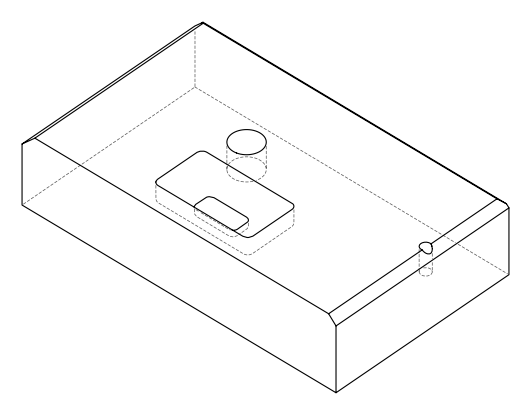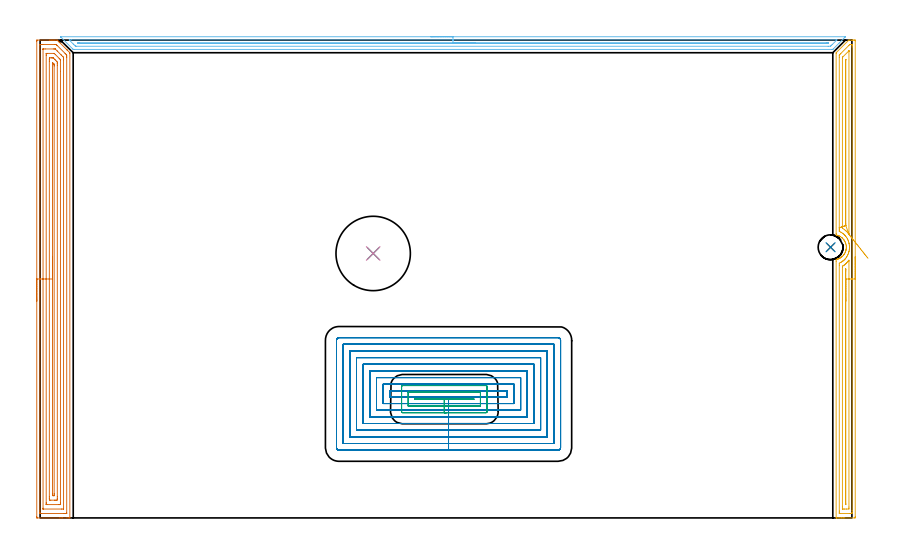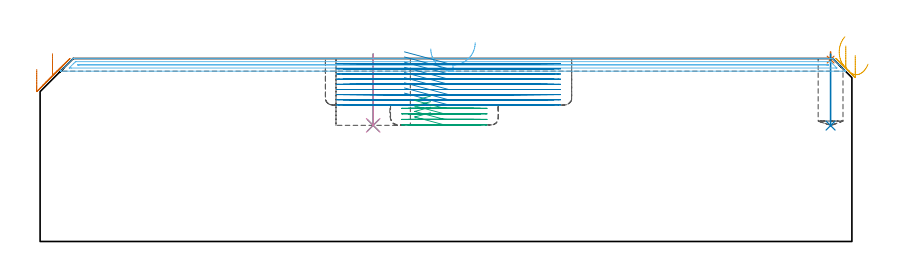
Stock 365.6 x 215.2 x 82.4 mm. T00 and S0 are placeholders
(PLAN: 9 operations, 5 tool changes, 63.4 min)
(1 SPOT_DRILL | STEP1POCKET | NXT0321_9005460120000 | 0.03 min | 1 mm3)
(2 DRILL_BLIND_HOLE_INTO_CENTER | STEP1POCKET | NXT0301_083 | 0.13 min | 2831 mm3)
(3 INDEXABLE_INSERT_DRILL_BLIND_HOLE_FROM_SOLID | STEP1POCKET_1 | NXT0302_014 | 0.13 min | 10824 mm3)
(4 DRILL_TO_ENLARGE_BLIND_HOLE | STEP1POCKET_1 | UGT0301_383 | 0.13 min | 15691 mm3)
(5 AREA_MILL | FG_CHAMFER_SURFACE | UGT0205_001 | 6.95 min | 7886 mm3)
(6 AREA_MILL_1 | FG_CHAMFER_SURFACE_1 | UGT0205_001 | 8.49 min | 5740 mm3)
(7 AREA_MILL_2 | FG_CHAMFER_SURFACE_2 | UGT0205_001 | 10.49 min | 23770 mm3)
(8 MILL_RECTANGULAR_POCKET | POCKET_RECTANGULAR_STRAIGHT | UGT0201_089 | Follow Part, ap 2.5, ae 75% | 34.75 min | 139316 mm3)
(9 MILL_RECTANGULAR_POCKET_1 | POCKET_RECTANGULAR_STRAIGHT_1 | UGT0201_089 | Follow Part, ap 2.5, ae 75% | 2.26 min | 9190 mm3)
(TOOL NXT0321_9005460120000 | NC Spot Drill, 142deg, 12mm, Carbide, Uncoated | D12 PA142 FL30 Z2)
(TOOL NXT0301_083 | Carbide Drill 11.2mm [860.1-1120-056A1-MM 2214] | D11.2 PA140 FL72 Z2)
(TOOL NXT0302_014 | Index. Insert Drill 21.5mm [880-D2150L25-03] | D21.5 PA176 FL65 Z2)
(TOOL UGT0301_383 | Twist Drill Flat Bottom 33.5 mm | D33.5 PA180 FL175 Z2)
(TOOL UGT0205_001 | Chamfer Mill 20 x 3 x 45 deg. | D20 FL50 Z2)
(TOOL UGT0201_089 | End mill 10 mm | D10 R3 FL22 Z4)
(OP 1 SPOT_DRILL)
G17 G21 G94 G90
T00 M6
G54
G17 G0 G90 X356. Y121.9 S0 M3
G43 Z92.4 H0
G94 G81 G98 Z81.918 F250. R85.4
G80
M5
M2
(OP 2 DRILL_BLIND_HOLE_INTO_CENTER)
G17 G21 G94 G90
T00 M6
G54
G17 G0 G90 X356. Y121.9 S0 M3
G43 Z92.4 H1
G94 G81 G98 Z52.2 F250. R84.4
G80
M5
M2
(OP 3 INDEXABLE_INSERT_DRILL_BLIND_HOLE_FROM_SOLID)
G17 G21 G94 G90
T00 M6
G54
G17 G0 G90 X150. Y119.1 S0 M3
G43 Z92.4 H1
G94 G81 G98 Z52.3 F250. R84.4
G80
M5
M2
(OP 4 DRILL_TO_ENLARGE_BLIND_HOLE)
G17 G21 G94 G90
T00 M6
G54
G17 G0 G90 X150. Y119.1 S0 M3
G43 Z92.4 H0
G94 G81 G98 Z52.3 F250. R84.4
G80
M5
M2
(OP 5 AREA_MILL)
G17 G21 G94 G90
T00 M6
G54
G17 G0 G90 X367.1 Y117.6 S1061 M3
G43 Z92.4 H0
Z83.8
G94 G1 Y117.562 Z82.928 F250.
Y117.448 Z82.064
Y117.259 Z81.212
Y116.997 Z80.38
Y116.663 Z79.574
Y116.26 Z78.8
Y115.792 Z78.064
Y115.26 Z77.372
Y114.671 Z76.729
Y114.028 Z76.14
Y113.336 Z75.609
Y112.6 Z75.14
Y111.826 Z74.737
Y111.02 Z74.403
Y110.188 Z74.141
Y109.337 Z73.952
Y108.472 Z73.838
Y107.6 Z73.8
Y0.595
X367.097 Y0.229 Z73.801
X367.092 Y0.01 Z73.805
X366.738 Y0. Z74.159
X362.362 Z78.532
X361.78 Z79.117
X361.487 Z79.409
X360.905 Z79.992
X360.612 Z80.284
X360.027 Z80.873
X359.448 Z81.452
X358.862 Z82.037
X358.742 Z82.157
X358.621 Z82.271
X358.614 Z82.278
X358.502 Y0.01 Z82.388
X358.5 Y0.149 Z82.4
Y115.626
X358.505 Y116.382 Z82.391
X358.617 Y116.414 Z82.28
X358.846 Y116.476 Z82.054
X358.998 Y116.517 Z81.902
X359.068 Y116.536 Z81.831
X359.156 Y116.566 Z81.74
X359.3 Y116.614 Z81.595
X359.393 Y116.644 Z81.504
X359.512 Y116.684 Z81.387
X359.855 Y116.827 Z81.044
X360.175 Y116.983 Z80.722
X360.19 Y116.99 Z80.707
X360.405 Y117.121 Z80.492
X360.612 Y117.265 Z80.284
X360.863 Y117.438 Z80.036
X361.05 Y117.59 Z79.847
X361.3 Y117.792 Z79.599
X361.398 Y117.884 Z79.502
X361.79 Y118.319 Z79.11
X362.071 Y118.681 Z78.828
X362.147 Y118.779 Z78.752
X362.193 Y118.85 Z78.705
X362.424 Y119.257 Z78.475
X362.611 Y119.638 Z78.287
X362.628 Y119.673 Z78.27
X362.796 Y120.118 Z78.102
X362.917 Y120.53 Z77.979
X362.928 Y120.567 Z77.969
X363.01 Y120.976 Z77.887
X363.013 Y120.993 Z77.883
X363.017 Y121.013 Z77.88
X363.04 Y121.168 Z77.86
X363.08 Y121.462 Z77.82
X363.088 Y121.54 Z77.812
X363.092 Y121.867 Z77.802
Y121.92 Z77.803
X363.087 Y122.036 Z77.801
Y122.26 Z77.811
X363.078 Y122.356 Z77.821
X363.016 Y122.804 Z77.883
X362.924 Y123.25 Z77.973
X362.814 Y123.622 Z78.085
X362.791 Y123.7 Z78.109
X362.621 Y124.144 Z78.278
X362.617 Y124.153 Z78.282
X362.419 Y124.552 Z78.478
X362.362 Y124.65 Z78.534
X362.192 Y124.949 Z78.704
X362.134 Y125.039 Z78.762
X362.071 Y125.125 Z78.825
X361.962 Y125.275 Z78.936
X361.832 Y125.434 Z79.067
X361.777 Y125.501 Z79.122
X361.38 Y125.933 Z79.519
X361.3 Y126.009 Z79.6
X361.258 Y126.043 Z79.642
X361.05 Y126.21 Z79.845
X360.908 Y126.326 Z79.991
X360.864 Y126.362 Z80.036
X360.406 Y126.678 Z80.493
X360.157 Y126.827 Z80.743
X360.087 Y126.861 Z80.812
X359.837 Y126.981 Z81.061
X359.737 Y127.022 Z81.16
X359.512 Y127.117 Z81.387
X359.068 Y127.264 Z81.831
X358.816 Y127.331 Z82.08
X358.615 Y127.384 Z82.278
X358.502 Y127.418 Z82.388
X358.5 Y128.109 Z82.4
Y209.255
X358.504 Y209.495 Z82.39
X358.658 Y209.658 Z82.242
X364.113 Y215.112 Z76.786
X364.193 Y215.19 Z76.705
X364.404 Y215.199 Z76.495
X365.396 Y215.2 Z75.502
X365.863 Z75.033
X366.155 Z74.741
X366.738 Z74.159
X367.03 Z73.867
X367.091 Y215.197 Z73.805
X367.1 Y214.866 Z73.8
Y107.6
X365.686 Z75.214
Y3.27
X365.685 Y2.56 Z75.215
X365.683 Y2.378 Z75.217
X365.679 Y2.032 Z75.221
X365.35 Y2.009 Z75.55
X364.988 Y2.004 Z75.912
X364.484 Y2. Z76.416
X360.108 Z80.792
X359.967 Y2.003 Z80.933
X359.942 Y2.006 Z80.958
X359.921 Y2.01 Z80.979
X359.92 Y2.041 Z80.98
X359.916 Y2.196 Z80.984
X359.915 Y2.378 Z80.985
X359.914 Y3.09 Z80.986
X359.915 Y113.842 Z80.985
X359.919 Y114.549 Z80.981
X359.921 Y114.734 Z80.979
X360.381 Y114.97 Z80.519
X360.612 Y115.091 Z80.288
X360.948 Y115.284 Z79.952
X361.462 Y115.625 Z79.438
X361.477 Y115.636 Z79.423
X361.487 Y115.644 Z79.413
X361.961 Y116.034 Z78.939
X362.102 Y116.156 Z78.798
X362.362 Y116.417 Z78.538
X362.411 Y116.468 Z78.489
X362.455 Y116.517 Z78.445
X362.815 Y116.947 Z78.085
X363.176 Y117.409 Z77.724
X363.192 Y117.432 Z77.708
X363.201 Y117.446 Z77.699
X363.238 Y117.506 Z77.662
X363.522 Y118.011 Z77.378
X363.668 Y118.301 Z77.232
X363.815 Y118.603 Z77.085
X364.05 Y119.192 Z76.85
X364.06 Y119.219 Z76.84
X364.066 Y119.239 Z76.834
X364.113 Y119.387 Z76.787
X364.263 Y119.931 Z76.637
X364.295 Y120.084 Z76.605
X364.406 Y120.677 Z76.494
X364.447 Y120.976 Z76.453
X364.495 Y121.478 Z76.405
X364.502 Y121.867 Z76.398
X364.493 Y122.371 Z76.407
X364.456 Y122.759 Z76.444
X364.36 Y123.398 Z76.54
X364.31 Y123.651 Z76.59
X364.274 Y123.819 Z76.626
X364.113 Y124.412 Z76.787
X364.079 Y124.525 Z76.821
X364.073 Y124.542 Z76.827
X364.051 Y124.605 Z76.849
X363.851 Y125.113 Z77.049
X363.701 Y125.434 Z77.199
X363.545 Y125.748 Z77.355
X363.238 Y126.296 Z77.662
X363.22 Y126.326 Z77.68
X363.185 Y126.379 Z77.715
X362.822 Y126.855 Z78.078
X362.653 Y127.06 Z78.247
X362.516 Y127.218 Z78.384
X362.362 Y127.382 Z78.538
X362.184 Y127.567 Z78.716
X362. Y127.735 Z78.9
X361.548 Y128.109 Z79.352
X361.487 Y128.152 Z79.413
X360.987 Y128.491 Z79.913
X360.612 Y128.71 Z80.288
X360.002 Y129.001 Z80.898
X359.921 Y129.052 Z80.979
X359.919 Y129.091 Z80.981
X359.916 Y129.179 Z80.984
X359.915 Y129.357 Z80.985
X359.914 Y129.712 Z80.986
Y207.471
X359.916 Y208.181 Z80.984
X359.919 Y208.363 Z80.981
X359.921 Y208.447 Z80.979
X359.979 Y208.518 Z80.921
X360.085 Y208.629 Z80.815
X360.217 Y208.765 Z80.683
X360.612 Y209.163 Z80.288
X364.272 Y212.822 Z76.628
X364.639 Y213.177 Z76.261
X364.988 Y213.19 Z75.912
X365.493 Y213.199 Z75.407
X365.633 Y213.197 Z75.267
X365.658 Y213.194 Z75.242
X365.679 Y213.19 Z75.221
X365.68 Y213.159 Z75.22
X365.684 Y213.003 Z75.216
X365.685 Y212.822 Z75.215
X365.686 Y212.11 Z75.214
Y107.6
X364.272 Z76.628
X364.271 Y4.892 Z76.629
X364.266 Y4.162 Z76.634
X364.264 Y4.007 Z76.636
X363.238 Y4. Z77.662
X362.362 Z78.538
X361.645 Y4.001 Z79.255
X361.487 Y4.005 Z79.413
X361.336 Y4.01 Z79.564
X361.332 Y4.162 Z79.568
X361.33 Y4.322 Z79.57
X361.329 Y5.054 Z79.571
X361.328 Y5.216 Z79.572
X361.329 Y112.95 Z79.571
X361.33 Y113.111 Z79.57
X361.333 Y113.274 Z79.567
X361.335 Y113.316 Z79.565
X361.348 Y113.334 Z79.552
X361.387 Y113.362 Z79.513
X361.487 Y113.43 Z79.413
X361.732 Y113.593 Z79.168
X362.096 Y113.842 Z78.804
X362.248 Y113.958 Z78.652
X362.362 Y114.049 Z78.538
X362.733 Y114.357 Z78.167
X362.873 Y114.48 Z78.027
X363.133 Y114.734 Z77.767
X363.185 Y114.787 Z77.715
X363.238 Y114.846 Z77.662
X363.593 Y115.263 Z77.307
X363.891 Y115.625 Z77.009
X364.113 Y115.901 Z76.787
X364.265 Y116.089 Z76.635
X364.269 Y115.787 Z76.631
X364.271 Y115.625 Z76.629
X364.272 Y107.6 Z76.628
X362.857 Z78.043
Y6.333
X362.855 Y6.275 Z78.045
X362.85 Y6.158 Z78.05
X362.841 Y6.01 Z78.059
X362.8 Y6.009 Z78.1
X362.759 Y6.01 Z78.141
X362.75 Y6.158 Z78.15
X362.745 Y6.274 Z78.155
X362.743 Y6.333 Z78.157
Y6.449
Y111.554
X362.744 Y111.67 Z78.156
X362.75 Y112.059 Z78.15
X362.786 Y112.085 Z78.114
X362.802 Y112.092 Z78.098
X362.851 Y112.105 Z78.049
X362.853 Y112.059 Z78.047
X362.855 Y111.942 Z78.045
X362.857 Y111.555 Z78.043
Y111.167
Y107.6
Y106.728 Z78.081
Y105.864 Z78.195
Y105.012 Z78.383
Y104.18 Z78.646
Y103.374 Z78.98
Y102.6 Z79.382
Y101.864 Z79.851
Y101.172 Z80.382
Y100.529 Z80.972
Y99.94 Z81.615
Y99.409 Z82.307
Y98.94 Z83.043
Y98.537 Z83.817
Y98.203 Z84.623
Y97.941 Z85.455
Y97.752 Z86.306
Y97.638 Z87.171
Y97.6 Z88.043
G0 X372.847 Y116.925 Z79.835
G1 X372.54 Y117.311 Z79.115
X372.195 Y117.744 Z78.441
X371.814 Y118.222 Z77.818
X371.402 Y118.74 Z77.251
X370.96 Y119.295 Z76.743
X370.492 Y119.883 Z76.299
X370.001 Y120.498 Z75.923
X369.492 Y121.137 Z75.616
X368.969 Y121.795 Z75.382
X368.435 Y122.465 Z75.222
X367.894 Y123.144 Z75.137
X367.35 Y123.827 Z75.128
X366.808 Y124.507 Z75.196
X366.272 Y125.18 Z75.339
X365.746 Y125.841 Z75.556
X365.233 Y126.485 Z75.846
X364.738 Y127.106 Z76.207
X364.265 Y127.7 Z76.635
X364.195 Y127.788 Z76.705
X364.113 Y127.893 Z76.787
X363.946 Y128.109 Z76.954
X363.631 Y128.508 Z77.269
X363.238 Y128.957 Z77.662
X363.197 Y129.001 Z77.703
X362.992 Y129.208 Z77.908
X362.771 Y129.412 Z78.129
X362.362 Y129.749 Z78.538
X362.181 Y129.893 Z78.719
X361.487 Y130.366 Z79.413
X361.376 Y130.443 Z79.524
X361.346 Y130.466 Z79.554
X361.335 Y130.48 Z79.565
X361.333 Y130.515 Z79.567
X361.33 Y130.623 Z79.57
X361.329 Y130.784 Z79.571
X361.328 Y130.946 Z79.572
X361.329 Y207.106 Z79.571
X361.331 Y207.289 Z79.569
X361.333 Y207.379 Z79.567
X361.335 Y207.421 Z79.565
X361.375 Y207.471 Z79.525
X361.43 Y207.53 Z79.47
X361.487 Y207.588 Z79.413
X364.145 Y210.246 Z76.755
X364.21 Y210.307 Z76.69
X364.252 Y210.344 Z76.648
X364.267 Y210.354 Z76.633
X364.268 Y210.353 Z76.632
X364.27 Y210.308 Z76.63
X364.271 Y210.146 Z76.629
X364.272 Y209.984 Z76.628
X364.271 Y128.109 Z76.629
X364.27 Y127.949 Z76.63
X364.265 Y127.7 Z76.635
X362.849 Y131.676 Z78.051
X362.838 Z78.062
X362.75 Y131.776 Z78.15
X362.748 Y131.866 Z78.152
X362.744 Y132.179 Z78.156
X362.743 Y132.568 Z78.157
Y132.955
Y206.191
X362.745 Y206.251 Z78.155
X362.75 Y206.364 Z78.15
X362.771 Y206.41 Z78.129
X362.803 Y206.446 Z78.097
X362.846 Y206.49 Z78.054
X362.85 Y206.493 Z78.05
X362.853 Y206.445 Z78.047
X362.856 Y206.368 Z78.044
X362.857 Y206.251 Z78.043
Y206.192
Y132.451
X362.855 Y132.066 Z78.045
X362.85 Y131.676 Z78.05
X362.849 Z78.051
X362.276 Y131.47 Z78.677
X361.756 Y131.284 Z79.352
X361.294 Y131.118 Z80.073
X360.893 Y130.974 Z80.835
X360.556 Y130.853 Z81.63
X360.286 Y130.756 Z82.454
X360.084 Y130.683 Z83.3
X359.952 Y130.636 Z84.161
X359.892 Y130.614 Z85.031
X359.903 Y130.618 Z85.903
X359.985 Y130.648 Z86.771
X360.138 Y130.703 Z87.628
X360.362 Y130.783 Z88.468
X360.653 Y130.887 Z89.283
X361.01 Y131.015 Z90.069
X361.43 Y131.166 Z90.819
X361.909 Y131.338 Z91.526
X362.446 Y131.531 Z92.187
G0 Z92.4
M5
M2
(OP 6 AREA_MILL_1)
G17 G21 G94 G90
T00 M6
G54
G17 G0 G90 X175.95 Y216.7 S1061 M3
G43 Z92.4 H0
Z86.7
G94 G1 X175.988 Z85.828 F250.
X176.102 Z84.964
X176.291 Z84.112
X176.553 Z83.28
X176.887 Z82.474
X177.29 Z81.7
X177.759 Z80.964
X178.29 Z80.272
X178.879 Z79.629
X179.522 Z79.04
X180.214 Z78.508
X180.95 Z78.04
X181.724 Z77.637
X182.53 Z77.303
X183.362 Z77.041
X184.214 Z76.852
X185.079 Z76.738
X185.95 Z76.7
X362.598
X362.669 Y216.695 Z76.704
X362.681 Y216.692 Z76.705
X362.669 Y216.667 Z76.73
X359.85 Y213.85 Z79.55
X357.133 Y211.134 Z82.266
X356.995 Y211.004 Z82.39
X356.709 Y211. Z82.4
X15.191
X14.905 Y211.004 Z82.39
X14.766 Y211.134 Z82.265
X9.529 Y216.37 Z77.029
X9.369 Y216.53 Z76.867
X9.231 Y216.672 Z76.726
X9.217 Y216.694 Z76.703
X9.231 Y216.699 Z76.699
X185.95 Y216.7 Z76.7
Y215.286 Z78.114
X358.497 Y215.285 Z78.115
X358.592 Y215.284 Z78.116
X358.784 Y215.28 Z78.12
X358.818 Y215.278 Z78.122
X358.808 Y215.265 Z78.135
X358.779 Y215.231 Z78.169
X358.74 Y215.19 Z78.21
X358.618 Y215.068 Z78.332
X356.708 Y213.158 Z80.242
X356.383 Y212.835 Z80.565
X356.053 Y212.51 Z80.89
X355.973 Y212.434 Z80.966
X355.904 Y212.42 Z80.98
X354.92 Y212.414 Z80.986
X16.181 Y212.415 Z80.985
X16.086 Y212.417 Z80.983
X15.991 Y212.421 Z80.979
X15.937 Y212.425 Z80.975
X15.906 Y212.452 Z80.948
X15.843 Y212.51 Z80.89
X15.192 Y213.158 Z80.242
X14.946 Y213.403 Z79.997
X13.404 Y214.948 Z78.453
X13.167 Y215.19 Z78.21
X13.095 Y215.266 Z78.134
X13.213 Y215.279 Z78.121
X13.31 Y215.283 Z78.117
X13.404 Y215.285 Z78.115
X14.202 Y215.286 Z78.114
X185.95
Y213.872 Z79.528
X354.495 Y213.871 Z79.529
X354.92 Y213.868 Z79.532
X354.939 Y213.865 Z79.535
X354.951 Y213.862 Z79.538
X354.945 Y213.852 Z79.548
X354.936 Y213.844 Z79.556
X354.92 Y213.836 Z79.565
X354.492 Y213.831 Z79.569
X354.07 Y213.829 Z79.571
X354.026 Y213.828 Z79.572
X17.874 Y213.829 Z79.571
X17.447 Y213.83 Z79.57
X17.023 Y213.834 Z79.566
X16.98 Y213.836 Z79.564
X16.955 Y213.865 Z79.535
X16.98 Y213.866 Z79.534
X17.405 Y213.871 Z79.529
X17.448
X185.95 Y213.872 Z79.528
X186.822 Z79.567
X187.687 Z79.68
X188.538 Z79.869
X189.37 Z80.132
X190.176 Z80.465
X190.95 Z80.868
X191.686 Z81.337
X192.378 Z81.868
X193.021 Z82.457
X193.611 Z83.101
X194.142 Z83.793
X194.61 Z84.528
X195.013 Z85.302
X195.347 Z86.108
X195.609 Z86.94
X195.798 Z87.792
X195.912 Z88.657
X195.95 Z89.528
G0 Z92.4
M5
M2
(OP 7 AREA_MILL_2)
G17 G21 G94 G90
T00 M6
G54
G17 G0 G90 X-1.5 Y97.6 S1061 M3
G43 Z92.4 H0
Z77.5
G94 G1 Y97.638 Z76.628 F250.
Y97.752 Z75.764
Y97.941 Z74.912
Y98.203 Z74.08
Y98.537 Z73.274
Y98.94 Z72.5
Y99.408 Z71.764
Y99.94 Z71.072
Y100.529 Z70.429
Y101.172 Z69.84
Y101.864 Z69.308
Y102.6 Z68.84
Y103.374 Z68.437
Y104.18 Z68.103
Y105.012 Z67.841
Y105.864 Z67.652
Y106.728 Z67.538
Y107.6 Z67.5
Y214.605
X-1.494 Y215.079 Z67.503
X-1.491 Y215.19 Z67.506
X-1.375 Y215.2 Z67.622
X4.192 Z73.186
X4.777 Z73.774
X5.071 Z74.067
X5.656 Z74.652
X5.95 Z74.945
X6.538 Z75.537
X7.12 Z76.12
X7.701 Y215.191 Z76.7
X7.708 Y215.188 Z76.707
X7.851 Y215.051 Z76.848
X8.001 Y214.901 Z76.996
X8.292 Y214.608 Z77.292
X8.587 Y214.314 Z77.586
X11.945 Y210.956 Z80.944
X12.103 Y210.798 Z81.1
X12.16 Y210.741 Z81.158
X13.2 Y209.701 Z82.199
X13.396 Y209.507 Z82.389
X13.4 Y209.255 Z82.4
Y0.149
X13.394 Y0.01 Z82.393
X13.12 Y0. Z82.119
X12.691 Z81.691
X12.103 Z81.098
X10.051 Z79.048
X9.466 Z78.461
X8.88 Z77.875
X-1.293 Z67.704
X-1.377 Y0.002 Z67.62
X-1.492 Y0.01 Z67.505
X-1.499 Y0.126 Z67.499
X-1.5 Y0.595 Z67.5
Y107.6
X-0.086 Z68.914
X-0.085 Y213.015 Z68.915
X-0.084 Y213.111 Z68.916
X-0.082 Y213.159 Z68.918
X-0.079 Y213.178 Z68.921
X-0.068 Y213.19 Z68.932
X0.305 Y213.197 Z69.305
X0.676 Y213.199 Z69.676
X1.182 Y213.2 Z70.182
X6.456 Z75.456
X6.829 Y213.197 Z75.829
X7.202 Y213.191 Z76.202
X7.249 Y213.189 Z76.249
X7.274 Y213.169 Z76.274
X7.325 Y213.122 Z76.325
X7.427 Y213.023 Z76.427
X7.629 Y212.822 Z76.629
X11.224 Y209.226 Z80.224
X11.652 Y208.795 Z80.652
X11.867 Y208.576 Z80.867
X11.972 Y208.467 Z80.972
X11.979 Y208.363 Z80.979
X11.985 Y207.591 Z80.985
Y207.471
Y2.185
X11.984 Y2.089 Z80.984
X11.982 Y2.041 Z80.982
X11.979 Y2.022 Z80.979
X11.968 Y2.01 Z80.968
X11.595 Y2.003 Z80.595
X11.224 Y2.001 Z80.224
X10.718 Y2. Z79.718
X0.676 Y2.001 Z69.676
X0.166 Y2.004 Z69.166
X-0.007 Y2.01 Z68.993
X-0.079 Y2.035 Z68.921
X-0.084 Y2.257 Z68.916
X-0.085 Y2.378 Z68.915
X-0.086 Y3.151 Z68.914
Y107.6
X1.328 Z70.328
X1.329 Y211.038 Z70.329
X1.33 Y211.153 Z70.33
X1.332 Y211.18 Z70.332
X1.335 Y211.188 Z70.335
X1.343 Y211.191 Z70.343
X1.397 Y211.198 Z70.397
X1.555 Y211.199 Z70.555
X2.274 Y211.2 Z71.274
X5.95 Z74.95
X6.671 Y211.198 Z75.671
X6.749 Y211.194 Z75.749
X6.787 Y211.19 Z75.787
X6.829 Y211.161 Z75.829
X6.959 Y211.038 Z75.959
X7.708 Y210.293 Z76.708
X7.855 Y210.146 Z76.855
X9.466 Y208.535 Z78.466
X9.638 Y208.363 Z78.638
X10.345 Y207.651 Z79.345
X10.52 Y207.471 Z79.52
X10.565 Y207.409 Z79.565
X10.567 Y207.356 Z79.567
X10.569 Y207.244 Z79.569
X10.571 Y206.58 Z79.571
Y206.35
Y4.162
X10.57 Y4.047 Z79.57
X10.568 Y4.02 Z79.568
X10.565 Y4.012 Z79.565
X10.557 Y4.009 Z79.557
X10.503 Y4.002 Z79.503
X10.345 Y4.001 Z79.345
X9.626 Y4. Z78.626
X1.555 Y4.001 Z70.555
X1.395 Y4.005 Z70.395
X1.351 Y4.009 Z70.351
X1.335 Y4.013 Z70.335
X1.333 Y4.025 Z70.333
X1.33 Y4.085 Z70.33
X1.329 Y4.162 Z70.329
X1.328 Y4.391 Z70.328
Y107.6
X2.743 Z71.743
Y208.363
X2.746 Y208.938 Z71.746
X2.75 Y209.133 Z71.75
X2.752 Y209.19 Z71.752
X2.797 Y209.193 Z71.797
X2.9 Y209.196 Z71.9
X3.313 Y209.2 Z72.313
X3.367 Z72.367
X6.004 Z75.004
X6.21 Y209.197 Z75.21
X6.313 Y209.193 Z75.313
X6.337 Y209.19 Z75.337
X6.378 Y209.162 Z75.378
X6.477 Y209.067 Z75.477
X6.829 Y208.721 Z75.829
X8.587 Y206.964 Z77.587
X8.97 Y206.58 Z77.97
X9.1 Y206.443 Z78.1
X9.144 Y206.395 Z78.144
X9.15 Y206.361 Z78.15
X9.153 Y206.29 Z78.153
X9.156 Y206.002 Z78.156
X9.157 Y201.125 Z78.157
Y6.837
X9.154 Y6.262 Z78.154
X9.15 Y6.067 Z78.15
X9.148 Y6.01 Z78.148
X9.102 Y6.007 Z78.102
X9. Y6.004 Z78.
X8.587 Y6. Z77.587
X8.533 Z77.533
X3.259 Z72.259
X2.895 Y6.002 Z71.895
X2.805 Y6.005 Z71.805
X2.761 Y6.01 Z71.761
X2.749 Y6.014 Z71.749
X2.748 Y6.028 Z71.748
X2.745 Y6.118 Z71.745
X2.743 Y6.523 Z71.743
Y6.837
Y107.6
X4.157 Z73.157
Y205.688
X4.158 Y206.58 Z73.158
X4.159 Y206.613 Z73.159
X4.192 Y207.19 Z73.192
X4.463 Y207.196 Z73.463
X5.071 Y207.199 Z74.071
X5.339 Y207.2 Z74.339
X5.644 Y207.198 Z74.644
X5.797 Y207.194 Z74.797
X5.873 Y207.19 Z74.873
X5.91 Y207.18 Z74.91
X5.95 Y207.144 Z74.95
X6.522 Y206.58 Z75.522
X6.829 Y206.272 Z75.829
X7.41 Y205.688 Z76.41
X7.708 Y205.382 Z76.708
X7.741 Y204.796 Z76.741
X7.742 Y204.762 Z76.742
X7.743 Y203.904 Z76.743
Y9.512
X7.742 Y8.62 Z76.742
X7.741 Y8.587 Z76.741
X7.708 Y8.01 Z76.708
X7.437 Y8.004 Z76.437
X6.829 Y8.001 Z75.829
X6.561 Y8. Z75.561
X4.802 Y8.002 Z73.802
X4.192 Y8.01 Z73.192
X4.159 Y8.62 Z73.159
X4.158 Y8.655 Z73.158
X4.157 Y9.512 Z73.157
Y107.6
X5.571 Z74.571
X5.572 Y205.022 Z74.572
X5.574 Y205.049 Z74.574
X5.576 Y205.059 Z74.576
X5.591 Y205.05 Z74.591
X5.856 Y204.796 Z74.856
X6.246 Y204.405 Z75.246
X6.294 Y204.353 Z75.294
X6.315 Y204.326 Z75.315
X6.322 Y204.287 Z75.322
X6.327 Y203.904 Z75.327
X6.329 Y203.52 Z75.329
Y10.911
X6.327 Y10.404 Z75.327
X6.323 Y10.025 Z75.323
X6.318 Y10.01 Z75.318
X6.298 Y10.005 Z75.298
X6.249 Y10.001 Z75.249
X6.149 Y10.002 Z75.149
X5.95 Y10.009 Z74.95
X5.578 Y10.029 Z74.578
X5.574 Y10.404 Z74.574
X5.572 Y10.788 Z74.572
X5.571 Y107.6 Z74.571
Y108.472 Z74.609
Y109.336 Z74.723
Y110.188 Z74.912
Y111.02 Z75.174
Y111.826 Z75.508
Y112.6 Z75.911
Y113.336 Z76.38
Y114.028 Z76.911
Y114.671 Z77.5
Y115.26 Z78.143
Y115.792 Z78.835
Y116.26 Z79.571
Y116.663 Z80.345
Y116.997 Z81.151
Y117.259 Z81.983
Y117.448 Z82.835
Y117.562 Z83.7
Y117.6 Z84.571
G0 Z92.4
M5
M2
(OP 8 MILL_RECTANGULAR_POCKET)
G17 G21 G94 G90
T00 M6
G54
G17 G0 G90 X164.087 Y54.5 S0 M3
G43 Z92.4 H0
Z85.4
G94 G1 X183.95 Z80.078 F250.
X210.4 F500.
Y57.2
X157.5
Y54.5
X183.95
Y51.5
X213.4
Y60.2
X154.5
Y51.5
X183.95
Y48.5
X216.4
Y63.2
X151.5
Y48.5
X183.95
Y45.5
X219.4
Y66.2
X148.5
Y45.5
X183.95
Y42.5
X222.4
Y69.2
X145.5
Y42.5
X183.95
Y39.5
X225.4
Y72.2
X142.5
Y39.5
X183.95
Y36.5
X228.4
Y75.2
X139.5
Y36.5
X183.95
Y33.5
X231.4
Y78.2
X136.5
Y33.5
X183.95
Y30.5
X233.3
G3 X234.4 Y31.6 R1.1
G1 Y80.1
G3 X233.3 Y81.2 R1.1
G1 X134.6
G3 X133.5 Y80.1 R1.1
G1 Y31.6
G3 X134.6 Y30.5 R1.1
G1 X183.95
X184.95
G0 X164.087 Y54.5 Z83.078
G1 X183.95 Z77.755 F250.
X210.4 F500.
Y57.2
X157.5
Y54.5
X183.95
Y51.5
X213.4
Y60.2
X154.5
Y51.5
X183.95
Y48.5
X216.4
Y63.2
X151.5
Y48.5
X183.95
Y45.5
X219.4
Y66.2
X148.5
Y45.5
X183.95
Y42.5
X222.4
Y69.2
X145.5
Y42.5
X183.95
Y39.5
X225.4
Y72.2
X142.5
Y39.5
X183.95
Y36.5
X228.4
Y75.2
X139.5
Y36.5
X183.95
Y33.5
X231.4
Y78.2
X136.5
Y33.5
X183.95
Y30.5
X233.3
G3 X234.4 Y31.6 R1.1
G1 Y80.1
G3 X233.3 Y81.2 R1.1
G1 X134.6
G3 X133.5 Y80.1 R1.1
G1 Y31.6
G3 X134.6 Y30.5 R1.1
G1 X183.95
X184.95
G0 X164.087 Y54.5 Z80.755
G1 X183.95 Z75.433 F250.
X210.4 F500.
Y57.2
X157.5
Y54.5
X183.95
Y51.5
X213.4
Y60.2
X154.5
Y51.5
X183.95
Y48.5
X216.4
Y63.2
X151.5
Y48.5
X183.95
Y45.5
X219.4
Y66.2
X148.5
Y45.5
X183.95
Y42.5
X222.4
Y69.2
X145.5
Y42.5
X183.95
Y39.5
X225.4
Y72.2
X142.5
Y39.5
X183.95
Y36.5
X228.4
Y75.2
X139.5
Y36.5
X183.95
Y33.5
X231.4
Y78.2
X136.5
Y33.5
X183.95
Y30.5
X233.3
G3 X234.4 Y31.6 R1.1
G1 Y80.1
G3 X233.3 Y81.2 R1.1
G1 X134.6
G3 X133.5 Y80.1 R1.1
G1 Y31.6
G3 X134.6 Y30.5 R1.1
G1 X183.95
X184.95
G0 X164.087 Y54.5 Z78.433
G1 X183.95 Z73.111 F250.
X210.4 F500.
Y57.2
X157.5
Y54.5
X183.95
Y51.5
X213.4
Y60.2
X154.5
Y51.5
X183.95
Y48.5
X216.4
Y63.2
X151.5
Y48.5
X183.95
Y45.5
X219.4
Y66.2
X148.5
Y45.5
X183.95
Y42.5
X222.4
Y69.2
X145.5
Y42.5
X183.95
Y39.5
X225.4
Y72.2
X142.5
Y39.5
X183.95
Y36.5
X228.4
Y75.2
X139.5
Y36.5
X183.95
Y33.5
X231.4
Y78.2
X136.5
Y33.5
X183.95
Y30.5
X233.3
G3 X234.4 Y31.6 R1.1
G1 Y80.1
G3 X233.3 Y81.2 R1.1
G1 X134.6
G3 X133.5 Y80.1 R1.1
G1 Y31.6
G3 X134.6 Y30.5 R1.1
G1 X183.95
X184.95
G0 X164.087 Y54.5 Z76.111
G1 X183.95 Z70.789 F250.
X210.4 F500.
Y57.2
X157.5
Y54.5
X183.95
Y51.5
X213.4
Y60.2
X154.5
Y51.5
X183.95
Y48.5
X216.4
Y63.2
X151.5
Y48.5
X183.95
Y45.5
X219.4
Y66.2
X148.5
Y45.5
X183.95
Y42.5
X222.4
Y69.2
X145.5
Y42.5
X183.95
Y39.5
X225.4
Y72.2
X142.5
Y39.5
X183.95
Y36.5
X228.4
Y75.2
X139.5
Y36.5
X183.95
Y33.5
X231.4
Y78.2
X136.5
Y33.5
X183.95
Y30.5
X233.3
G3 X234.4 Y31.6 R1.1
G1 Y80.1
G3 X233.3 Y81.2 R1.1
G1 X134.6
G3 X133.5 Y80.1 R1.1
G1 Y31.6
G3 X134.6 Y30.5 R1.1
G1 X183.95
X184.95
G0 X164.087 Y54.5 Z73.789
G1 X183.95 Z68.467 F250.
X210.4 F500.
Y57.2
X157.5
Y54.5
X183.95
Y51.5
X213.4
Y60.2
X154.5
Y51.5
X183.95
Y48.5
X216.4
Y63.2
X151.5
Y48.5
X183.95
Y45.5
X219.4
Y66.2
X148.5
Y45.5
X183.95
Y42.5
X222.4
Y69.2
X145.5
Y42.5
X183.95
Y39.5
X225.4
Y72.2
X142.5
Y39.5
X183.95
Y36.5
X228.4
Y75.2
X139.5
Y36.5
X183.95
Y33.5
X231.4
Y78.2
X136.5
Y33.5
X183.95
Y30.5
X233.3
G3 X234.4 Y31.6 R1.1
G1 Y80.1
G3 X233.3 Y81.2 R1.1
G1 X134.6
G3 X133.5 Y80.1 R1.1
G1 Y31.6
G3 X134.6 Y30.5 R1.1
G1 X183.95
X184.95
G0 X164.087 Y54.5 Z71.467
G1 X183.95 Z66.144 F250.
X210.4 F500.
Y57.2
X157.5
Y54.5
X183.95
Y51.5
X213.4
Y60.2
X154.5
Y51.5
X183.95
Y48.5
X216.4
Y63.2
X151.5
Y48.5
X183.95
Y45.5
X219.4
Y66.2
X148.5
Y45.5
X183.95
Y42.5
X222.4
Y69.2
X145.5
Y42.5
X183.95
Y39.5
X225.4
Y72.2
X142.5
Y39.5
X183.95
Y36.5
X228.4
Y75.2
X139.5
Y36.5
X183.95
Y33.5
X231.4
Y78.2
X136.5
Y33.5
X183.95
Y30.5
X233.3
G3 X234.4 Y31.6 R1.1
G1 Y80.1
G3 X233.3 Y81.2 R1.1
G1 X134.6
G3 X133.5 Y80.1 R1.1
G1 Y31.6
G3 X134.6 Y30.5 R1.1
G1 X183.95
X184.95
G0 X164.087 Y54.5 Z69.144
G1 X183.95 Z63.822 F250.
X210.4 F500.
Y57.2
X157.5
Y54.5
X183.95
Y51.5
X213.4
Y60.2
X154.5
Y51.5
X183.95
Y48.5
X216.4
Y63.2
X151.5
Y48.5
X183.95
Y45.5
X219.4
Y66.2
X148.5
Y45.5
X183.95
Y42.5
X222.4
Y69.2
X145.5
Y42.5
X183.95
Y39.5
X225.4
Y72.2
X142.5
Y39.5
X183.95
Y36.5
X228.4
Y75.2
X139.5
Y36.5
X183.95
Y33.5
X231.4
Y78.2
X136.5
Y33.5
X183.95
Y30.5
X233.3
G3 X234.4 Y31.6 R1.1
G1 Y80.1
G3 X233.3 Y81.2 R1.1
G1 X134.6
G3 X133.5 Y80.1 R1.1
G1 Y31.6
G3 X134.6 Y30.5 R1.1
G1 X183.95
X184.95
G0 X164.087 Y54.5 Z66.822
G1 X183.95 Z61.5 F250.
X210.4 F500.
Y57.2
X157.5
Y54.5
X183.95
Y51.5
X213.4
Y60.2
X154.5
Y51.5
X183.95
Y48.5
X216.4
Y63.2
X151.5
Y48.5
X183.95
Y45.5
X219.4
Y66.2
X148.5
Y45.5
X183.95
Y42.5
X222.4
Y69.2
X145.5
Y42.5
X183.95
Y39.5
X225.4
Y72.2
X142.5
Y39.5
X183.95
Y36.5
X228.4
Y75.2
X139.5
Y36.5
X183.95
Y33.5
X231.4
Y78.2
X136.5
Y33.5
X183.95
Y30.5
X233.3
G3 X234.4 Y31.6 R1.1
G1 Y80.1
G3 X233.3 Y81.2 R1.1
G1 X134.6
G3 X133.5 Y80.1 R1.1
G1 Y31.6
G3 X134.6 Y30.5 R1.1
G1 X183.95
X184.95
G0 Z92.4
M5
M2
(OP 9 MILL_RECTANGULAR_POCKET_1)
G17 G21 G94 G90
T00 M6
G54
G17 G0 G90 X175.845 Y53.6 S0 M3
G43 Z92.4 H0
Z65.467
G94 G1 X168.8 Z63.579 F250.
Y53.4 Z63.525
X182.05 Z59.975
X195.3 F500.
Y53.6
X168.8
Y53.4
X182.05
Y50.4
X198.3
Y56.6
X165.8
Y50.4
X182.05
Y47.4
X200.8
G3 X201.3 Y47.9 R0.5
G1 Y59.1
G3 X200.8 Y59.6 R0.5
G1 X163.3
G3 X162.8 Y59.1 R0.5
G1 Y47.9
G3 X163.3 Y47.4 R0.5
G1 X182.05
X183.05
G0 X175.845 Y53.6 Z62.975
G1 X168.8 Z61.087 F250.
Y53.4 Z61.034
X182.05 Z57.483
X195.3 F500.
Y53.6
X168.8
Y53.4
X182.05
Y50.4
X198.3
Y56.6
X165.8
Y50.4
X182.05
Y47.4
X200.8
G3 X201.3 Y47.9 R0.5
G1 Y59.1
G3 X200.8 Y59.6 R0.5
G1 X163.3
G3 X162.8 Y59.1 R0.5
G1 Y47.9
G3 X163.3 Y47.4 R0.5
G1 X182.05
X183.05
G0 X175.845 Y53.6 Z60.483
G1 X168.8 Z58.596 F250.
Y53.4 Z58.542
X182.05 Z54.992
X195.3 F500.
Y53.6
X168.8
Y53.4
X182.05
Y50.4
X198.3
Y56.6
X165.8
Y50.4
X182.05
Y47.4
X200.8
G3 X201.3 Y47.9 R0.5
G1 Y59.1
G3 X200.8 Y59.6 R0.5
G1 X163.3
G3 X162.8 Y59.1 R0.5
G1 Y47.9
G3 X163.3 Y47.4 R0.5
G1 X182.05
X183.05
G0 X175.845 Y53.6 Z57.992
G1 X168.8 Z56.104 F250.
Y53.4 Z56.05
X182.05 Z52.5
X195.3 F500.
Y53.6
X168.8
Y53.4
X182.05
Y50.4
X198.3
Y56.6
X165.8
Y50.4
X182.05
Y47.4
X200.8
G3 X201.3 Y47.9 R0.5
G1 Y59.1
G3 X200.8 Y59.6 R0.5
G1 X163.3
G3 X162.8 Y59.1 R0.5
G1 Y47.9
G3 X163.3 Y47.4 R0.5
G1 X182.05
X183.05
G0 Z92.4
M5
M2
